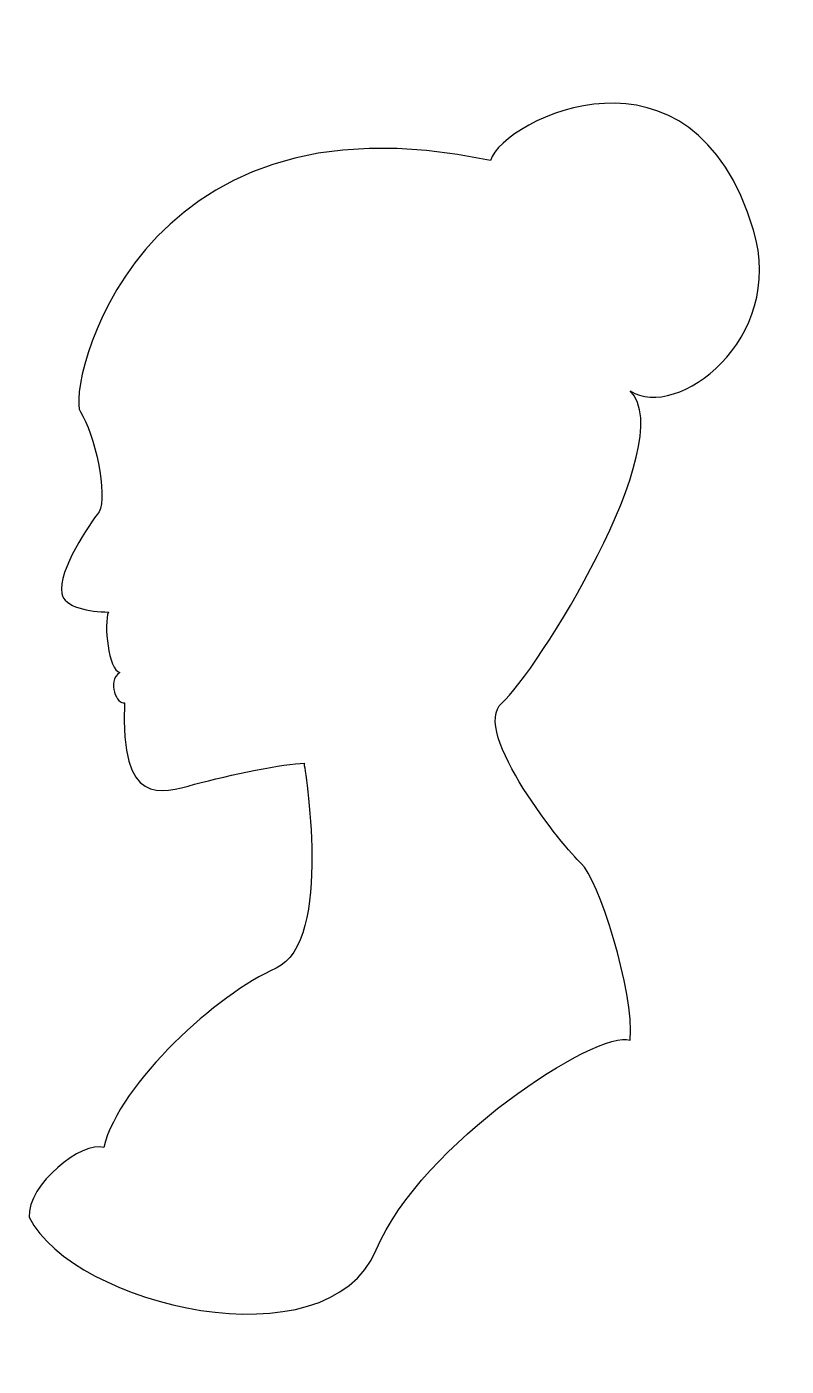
# Model space of a CAD drawing. Header units: centimetres. Extents: x -4.3 to 4.5, y -7.6 to 7.9.
import ezdxf

# ---------------------------------------------------------------- set-up
doc = ezdxf.new("R2010")
doc.units = ezdxf.units.CM
doc.header["$MEASUREMENT"] = 0
doc.layers.add('Camada 1', color=7, linetype='Continuous')

msp = doc.modelspace()

# ---------------------------------------------------------------- linework, layer by layer
at = {"layer": 'Camada 1'}
msp.add_open_spline([(2.73155, -3.84477), (2.35372, -3.70989), (0.30746, -5.04233), (-0.20956, -6.27317), (-0.20956, -6.27317), (-0.77624, -7.62228), (-3.71719, -6.92074), (-4.2299, -5.89548), (-4.2299, -5.89548), (-4.25683, -5.51765), (-3.60924, -5.00508), (-3.36643, -5.08596), (-3.36643, -5.08596), (-3.17757, -4.33042), (-2.04449, -3.30513), (-1.36986, -3.00837), (-1.36986, -3.00837), (-0.69523, -2.71156), (-1.04601, -0.63395), (-1.04601, -0.63395), (-1.04601, -0.63395), (-1.26178, -0.63395), (-1.90964, -0.76883), (-2.31426, -0.87678), (-2.31426, -0.87678), (-2.70881, -0.982), (-3.1776, -1.14652), (-3.12362, 0.0676), (-3.12362, 0.0676), (-3.20466, 0.04056), (-3.33952, 0.31043), (-3.1776, 0.41838), (-3.1776, 0.41838), (-3.31248, 0.44531), (-3.36646, 0.98504), (-3.31248, 1.11992), (-3.31248, 1.11992), (-3.52838, 1.11992), (-3.82519, 1.1739), (-3.85212, 1.33569), (-3.85212, 1.33569), (-3.89641, 1.60191), (-3.5284, 2.14508), (-3.42045, 2.28007), (-3.42045, 2.28007), (-3.3125, 2.4689), (-3.47443, 3.19751), (-3.63635, 3.44035), (-3.63635, 3.44035), (-3.79827, 3.68319), (-3.04283, 7.24482), (1.11253, 6.35442), (1.11253, 6.35442), (1.27446, 6.84006), (3.45899, 7.90377), (4.16156, 5.54493), (4.16156, 5.54493), (4.53925, 4.27681), (3.27116, 3.33243), (2.73154, 3.68322), (2.73154, 3.68322), (3.32513, 3.0896), (1.62534, 0.39149), (1.24752, 0.06764), (1.24752, 0.06764), (0.86969, -0.25621), (1.976, -1.63239), (2.16486, -1.79421), (2.16486, -1.79421), (2.35372, -1.95603), (2.78552, -3.27808), (2.73155, -3.84477)], degree=3, knots=[0, 0, 0, 0, 0.05263158, 0.05263158, 0.05263158, 0.05263158, 0.10526316, 0.10526316, 0.10526316, 0.10526316, 0.15789474, 0.15789474, 0.15789474, 0.15789474, 0.21052632, 0.21052632, 0.21052632, 0.21052632, 0.26315789, 0.26315789, 0.26315789, 0.26315789, 0.31578947, 0.31578947, 0.31578947, 0.31578947, 0.36842105, 0.36842105, 0.36842105, 0.36842105, 0.42105263, 0.42105263, 0.42105263, 0.42105263, 0.47368421, 0.47368421, 0.47368421, 0.47368421, 0.52631579, 0.52631579, 0.52631579, 0.52631579, 0.57894737, 0.57894737, 0.57894737, 0.57894737, 0.63157895, 0.63157895, 0.63157895, 0.63157895, 0.68421053, 0.68421053, 0.68421053, 0.68421053, 0.73684211, 0.73684211, 0.73684211, 0.73684211, 0.78947368, 0.78947368, 0.78947368, 0.78947368, 0.84210526, 0.84210526, 0.84210526, 0.84210526, 0.89473684, 0.89473684, 0.89473684, 0.89473684, 1, 1, 1, 1], dxfattribs=at)

doc.saveas('drawing.dxf')
